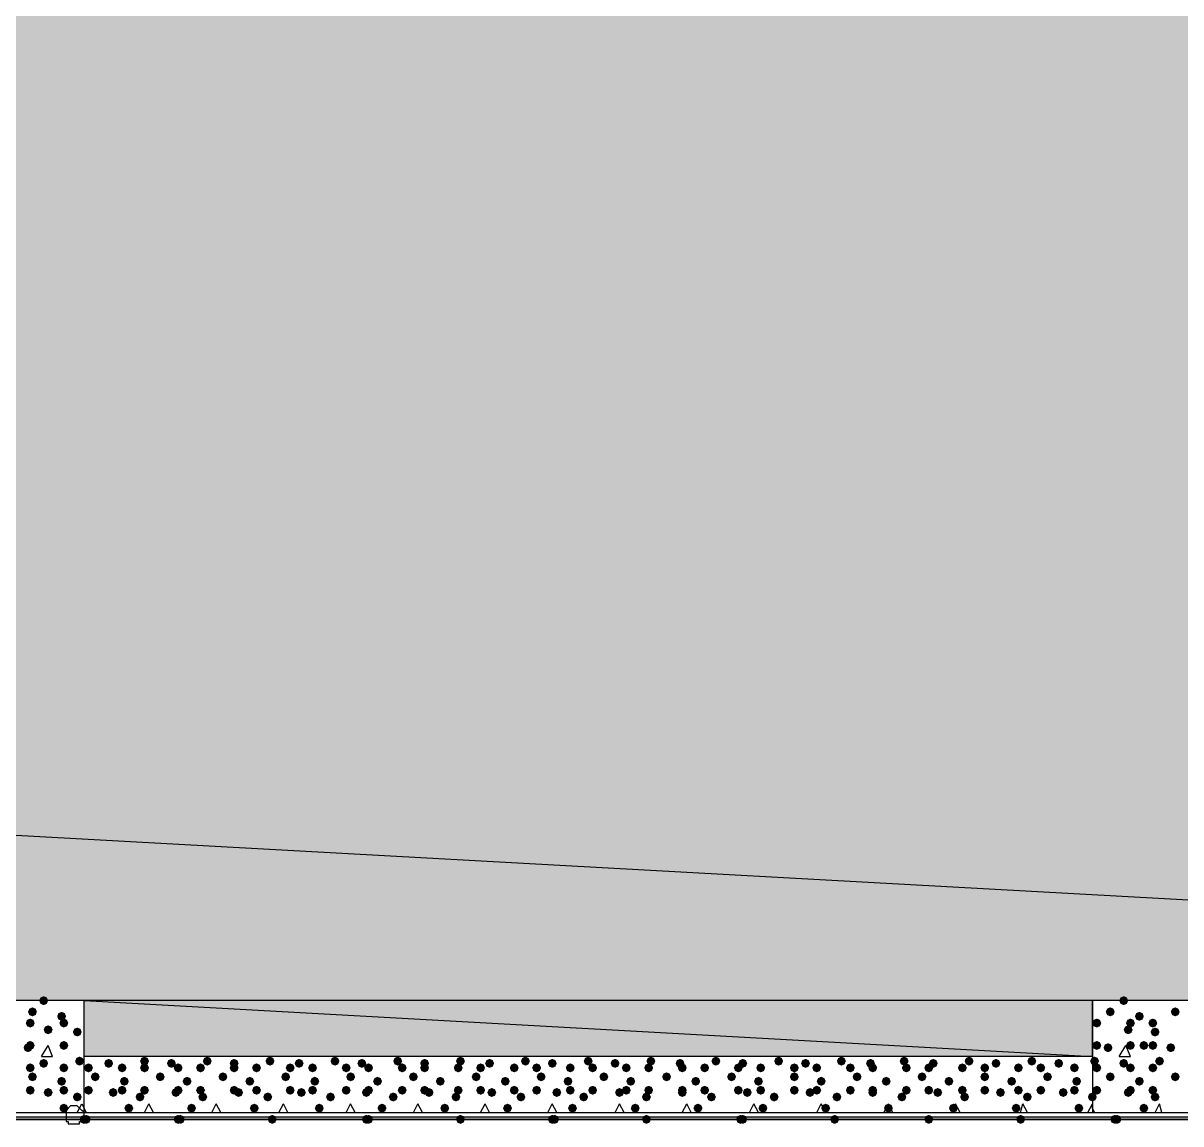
# Model space of a CAD drawing. Header units: millimetres. Extents: x 0 to 420, y 0 to 297.
# Drawn here: x 322.91 to 344.78, y 84.33 to 105.13 of the extents above; entities that cross this region are included whole.
import ezdxf

# ---------------------------------------------------------------- set-up
doc = ezdxf.new("R2010")
doc.units = ezdxf.units.MM
doc.layers.get('0').update_dxf_attribs({"linetype": 'CONTINUOUS'})

msp = doc.modelspace()

# ---------------------------------------------------------------- hatches: boundary and pattern name
at = {"true_color": 0x000008}
h = msp.add_hatch(color=0, dxfattribs=at)
h.paths.add_polyline_path([(379.518333, 105.748667), (33.401, 105.748667), (379.518333, 86.656333)], flags=0)
h.paths.add_polyline_path([(33.401, 105.748667), (379.518333, 86.656333), (33.401, 86.656333)], flags=0)
at = {"true_color": 0x000007}
for points in [[(323.384333, 86.656333), (323.359462, 86.596537), (323.299667, 86.571667), (323.239871, 86.596537), (323.215, 86.656333), (323.239871, 86.716129), (323.299667, 86.741), (323.359462, 86.716129)], [(343.789, 86.656333), (343.764129, 86.596537), (343.704333, 86.571667), (343.644537, 86.596537), (343.619667, 86.656333), (343.644537, 86.716129), (343.704333, 86.741), (343.764129, 86.716129)], [(323.172667, 86.444667), (323.147796, 86.384871), (323.088, 86.36), (323.028204, 86.384871), (323.003333, 86.444667), (323.028204, 86.504462), (323.088, 86.529333), (323.147796, 86.504463)], [(323.723, 86.36), (323.698129, 86.300204), (323.638333, 86.275333), (323.578538, 86.300204), (323.553667, 86.36), (323.578537, 86.419796), (323.638333, 86.444667), (323.698129, 86.419796)], [(343.535, 86.444667), (343.510129, 86.384871), (343.450333, 86.36), (343.390538, 86.384871), (343.365667, 86.444667), (343.390537, 86.504462), (343.450333, 86.529333), (343.510129, 86.504463)], [(344.085333, 86.36), (344.060462, 86.300204), (344.000667, 86.275333), (343.940871, 86.300204), (343.916, 86.36), (343.940871, 86.419796), (344.000667, 86.444667), (344.060462, 86.419796)], [(344.762667, 86.444667), (344.737796, 86.384871), (344.678, 86.36), (344.618204, 86.384871), (344.593333, 86.444667), (344.618204, 86.504462), (344.678, 86.529333), (344.737796, 86.504463)], [(323.130333, 86.233), (323.105462, 86.173204), (323.045667, 86.148333), (322.985871, 86.173204), (322.961, 86.233), (322.985871, 86.292796), (323.045667, 86.317667), (323.105462, 86.292796)], [(323.469, 86.106), (323.444129, 86.046204), (323.384333, 86.021333), (323.324537, 86.046204), (323.299667, 86.106), (323.324537, 86.165796), (323.384333, 86.190667), (323.444129, 86.165796)], [(323.765333, 86.233), (323.740463, 86.173204), (323.680667, 86.148333), (323.620871, 86.173204), (323.596, 86.233), (323.620871, 86.292796), (323.680667, 86.317667), (323.740462, 86.292796)], [(343.281, 86.233), (343.256129, 86.173204), (343.196333, 86.148333), (343.136537, 86.173204), (343.111667, 86.233), (343.136537, 86.292796), (343.196333, 86.317667), (343.256129, 86.292796)], [(343.873667, 86.106), (343.848796, 86.046204), (343.789, 86.021333), (343.729204, 86.046204), (343.704333, 86.106), (343.729204, 86.165796), (343.789, 86.190667), (343.848796, 86.165796)], [(343.916, 86.233), (343.891129, 86.173204), (343.831333, 86.148333), (343.771538, 86.173204), (343.746667, 86.233), (343.771537, 86.292796), (343.831333, 86.317667), (343.891129, 86.292796)], [(344.339333, 86.233), (344.314462, 86.173204), (344.254667, 86.148333), (344.194871, 86.173204), (344.17, 86.233), (344.194871, 86.292796), (344.254667, 86.317667), (344.314462, 86.292796)], [(324.019333, 86.063667), (323.994462, 86.003871), (323.934667, 85.979), (323.874871, 86.003871), (323.85, 86.063667), (323.874871, 86.123462), (323.934667, 86.148333), (323.994462, 86.123463)], [(344.381667, 86.063667), (344.356796, 86.003871), (344.297, 85.979), (344.237204, 86.003871), (344.212333, 86.063667), (344.237204, 86.123462), (344.297, 86.148333), (344.356796, 86.123463)], [(323.088, 85.767333), (323.063129, 85.707538), (323.003333, 85.682667), (322.943537, 85.707538), (322.918667, 85.767333), (322.943537, 85.827129), (323.003333, 85.852), (323.063129, 85.827129)], [(323.130333, 85.809667), (323.105462, 85.749871), (323.045667, 85.725), (322.985871, 85.749871), (322.961, 85.809667), (322.985871, 85.869462), (323.045667, 85.894333), (323.105462, 85.869463)], [(323.765333, 85.809667), (323.740463, 85.749871), (323.680667, 85.725), (323.620871, 85.749871), (323.596, 85.809667), (323.620871, 85.869462), (323.680667, 85.894333), (323.740462, 85.869463)], [(323.765333, 85.809667), (323.740463, 85.749871), (323.680667, 85.725), (323.620871, 85.749871), (323.596, 85.809667), (323.620871, 85.869462), (323.680667, 85.894333), (323.740462, 85.869463)], [(343.281, 85.809667), (343.256129, 85.749871), (343.196333, 85.725), (343.136537, 85.749871), (343.111667, 85.809667), (343.136537, 85.869462), (343.196333, 85.894333), (343.256129, 85.869463)], [(343.492667, 85.767333), (343.467796, 85.707538), (343.408, 85.682667), (343.348204, 85.707538), (343.323333, 85.767333), (343.348204, 85.827129), (343.408, 85.852), (343.467796, 85.827129)], [(343.916, 85.809667), (343.891129, 85.749871), (343.831333, 85.725), (343.771538, 85.749871), (343.746667, 85.809667), (343.771537, 85.869462), (343.831333, 85.894333), (343.891129, 85.869463)], [(344.17, 85.809667), (344.145129, 85.749871), (344.085333, 85.725), (344.025538, 85.749871), (344.000667, 85.809667), (344.025537, 85.869462), (344.085333, 85.894333), (344.145129, 85.869463)], [(344.339333, 85.809667), (344.314462, 85.749871), (344.254667, 85.725), (344.194871, 85.749871), (344.17, 85.809667), (344.194871, 85.869462), (344.254667, 85.894333), (344.314462, 85.869463)], [(344.678, 85.767333), (344.653129, 85.707538), (344.593333, 85.682667), (344.533537, 85.707538), (344.508667, 85.767333), (344.533537, 85.827129), (344.593333, 85.852), (344.653129, 85.827129)], [(323.384333, 85.471), (323.359462, 85.411204), (323.299667, 85.386333), (323.239871, 85.411204), (323.215, 85.471), (323.239871, 85.530796), (323.299667, 85.555667), (323.359462, 85.530796)], [(324.061667, 85.513333), (324.036796, 85.453537), (323.977, 85.428667), (323.917204, 85.453537), (323.892333, 85.513333), (323.917204, 85.573129), (323.977, 85.598), (324.036796, 85.573129)], [(343.238667, 85.513333), (343.213796, 85.453537), (343.154, 85.428667), (343.094204, 85.453537), (343.069333, 85.513333), (343.094204, 85.573129), (343.154, 85.598), (343.213796, 85.573129)], [(343.789, 85.471), (343.764129, 85.411204), (343.704333, 85.386333), (343.644537, 85.411204), (343.619667, 85.471), (343.644537, 85.530796), (343.704333, 85.555667), (343.764129, 85.530796)], [(344.466333, 85.513333), (344.441462, 85.453537), (344.381667, 85.428667), (344.321871, 85.453537), (344.297, 85.513333), (344.321871, 85.573129), (344.381667, 85.598), (344.441462, 85.573129)], [(323.130333, 85.386333), (323.105462, 85.326537), (323.045667, 85.301667), (322.985871, 85.326537), (322.961, 85.386333), (322.985871, 85.446129), (323.045667, 85.471), (323.105462, 85.446129)], [(323.172667, 85.217), (323.147796, 85.157204), (323.088, 85.132333), (323.028204, 85.157204), (323.003333, 85.217), (323.028204, 85.276796), (323.088, 85.301667), (323.147796, 85.276796)], [(323.765333, 85.386333), (323.740463, 85.326537), (323.680667, 85.301667), (323.620871, 85.326537), (323.596, 85.386333), (323.620871, 85.446129), (323.680667, 85.471), (323.740462, 85.446129)], [(343.281, 85.386333), (343.256129, 85.326537), (343.196333, 85.301667), (343.136537, 85.326537), (343.111667, 85.386333), (343.136537, 85.446129), (343.196333, 85.471), (343.256129, 85.446129)], [(343.535, 85.217), (343.510129, 85.157204), (343.450333, 85.132333), (343.390538, 85.157204), (343.365667, 85.217), (343.390537, 85.276796), (343.450333, 85.301667), (343.510129, 85.276796)], [(343.916, 85.386333), (343.891129, 85.326537), (343.831333, 85.301667), (343.771538, 85.326537), (343.746667, 85.386333), (343.771537, 85.446129), (343.831333, 85.471), (343.891129, 85.446129)], [(344.339333, 85.386333), (344.314462, 85.326537), (344.254667, 85.301667), (344.194871, 85.326537), (344.17, 85.386333), (344.194871, 85.446129), (344.254667, 85.471), (344.314462, 85.446129)], [(344.762667, 85.217), (344.737796, 85.157204), (344.678, 85.132333), (344.618204, 85.157204), (344.593333, 85.217), (344.618204, 85.276796), (344.678, 85.301667), (344.737796, 85.276796)], [(323.723, 85.132333), (323.698129, 85.072538), (323.638333, 85.047667), (323.578538, 85.072538), (323.553667, 85.132333), (323.578537, 85.192129), (323.638333, 85.217), (323.698129, 85.192129)], [(344.085333, 85.132333), (344.060462, 85.072538), (344.000667, 85.047667), (343.940871, 85.072538), (343.916, 85.132333), (343.940871, 85.192129), (344.000667, 85.217), (344.060462, 85.192129)], [(323.130333, 84.963), (323.105462, 84.903204), (323.045667, 84.878333), (322.985871, 84.903204), (322.961, 84.963), (322.985871, 85.022796), (323.045667, 85.047667), (323.105462, 85.022796)], [(323.469, 84.920667), (323.444129, 84.860871), (323.384333, 84.836), (323.324537, 84.860871), (323.299667, 84.920667), (323.324537, 84.980462), (323.384333, 85.005333), (323.444129, 84.980463)], [(323.765333, 84.963), (323.740463, 84.903204), (323.680667, 84.878333), (323.620871, 84.903204), (323.596, 84.963), (323.620871, 85.022796), (323.680667, 85.047667), (323.740462, 85.022796)], [(324.019333, 84.836), (323.994462, 84.776204), (323.934667, 84.751333), (323.874871, 84.776204), (323.85, 84.836), (323.874871, 84.895796), (323.934667, 84.920667), (323.994462, 84.895796)], [(343.281, 84.963), (343.256129, 84.903204), (343.196333, 84.878333), (343.136537, 84.903204), (343.111667, 84.963), (343.136537, 85.022796), (343.196333, 85.047667), (343.256129, 85.022796)], [(343.873667, 84.920667), (343.848796, 84.860871), (343.789, 84.836), (343.729204, 84.860871), (343.704333, 84.920667), (343.729204, 84.980462), (343.789, 85.005333), (343.848796, 84.980463)], [(343.916, 84.963), (343.891129, 84.903204), (343.831333, 84.878333), (343.771538, 84.903204), (343.746667, 84.963), (343.771537, 85.022796), (343.831333, 85.047667), (343.891129, 85.022796)], [(344.339333, 84.963), (344.314462, 84.903204), (344.254667, 84.878333), (344.194871, 84.903204), (344.17, 84.963), (344.194871, 85.022796), (344.254667, 85.047667), (344.314462, 85.022796)], [(344.381667, 84.836), (344.356796, 84.776204), (344.297, 84.751333), (344.237204, 84.776204), (344.212333, 84.836), (344.237204, 84.895796), (344.297, 84.920667), (344.356796, 84.895796)], [(323.765333, 84.624333), (323.740463, 84.564537), (323.680667, 84.539667), (323.620871, 84.564537), (323.596, 84.624333), (323.620871, 84.684129), (323.680667, 84.709), (323.740462, 84.684129)], [(344.17, 84.624333), (344.145129, 84.564537), (344.085333, 84.539667), (344.025538, 84.564537), (344.000667, 84.624333), (344.025537, 84.684129), (344.085333, 84.709), (344.145129, 84.684129)]]:
    msp.add_hatch(color=0, dxfattribs=at).paths.add_polyline_path(points, flags=0)
at = {"true_color": 0x000008}
h = msp.add_hatch(color=0, dxfattribs=at)
h.paths.add_polyline_path([(343.111667, 86.656333), (324.061667, 86.656333), (343.111667, 85.598)], flags=0)
h.paths.add_polyline_path([(324.061667, 86.656333), (343.111667, 85.598), (324.061667, 85.598)], flags=0)
for points in [[(324.612, 85.471), (324.587129, 85.411204), (324.527333, 85.386333), (324.467538, 85.411204), (324.442667, 85.471), (324.467537, 85.530796), (324.527333, 85.555667), (324.587129, 85.530796)], [(325.289333, 85.513333), (325.264462, 85.453537), (325.204667, 85.428667), (325.144871, 85.453537), (325.12, 85.513333), (325.144871, 85.573129), (325.204667, 85.598), (325.264462, 85.573129)], [(325.797333, 85.471), (325.772462, 85.411204), (325.712667, 85.386333), (325.652871, 85.411204), (325.628, 85.471), (325.652871, 85.530796), (325.712667, 85.555667), (325.772462, 85.530796)], [(326.474667, 85.513333), (326.449796, 85.453537), (326.39, 85.428667), (326.330204, 85.453537), (326.305333, 85.513333), (326.330204, 85.573129), (326.39, 85.598), (326.449796, 85.573129)], [(326.982667, 85.471), (326.957796, 85.411204), (326.898, 85.386333), (326.838204, 85.411204), (326.813333, 85.471), (326.838204, 85.530796), (326.898, 85.555667), (326.957796, 85.530796)], [(327.66, 85.513333), (327.635129, 85.453537), (327.575333, 85.428667), (327.515538, 85.453537), (327.490667, 85.513333), (327.515537, 85.573129), (327.575333, 85.598), (327.635129, 85.573129)], [(328.210333, 85.471), (328.185462, 85.411204), (328.125667, 85.386333), (328.065871, 85.411204), (328.041, 85.471), (328.065871, 85.530796), (328.125667, 85.555667), (328.185462, 85.530796)], [(328.887667, 85.513333), (328.862796, 85.453537), (328.803, 85.428667), (328.743204, 85.453537), (328.718333, 85.513333), (328.743204, 85.573129), (328.803, 85.598), (328.862796, 85.573129)], [(329.395667, 85.471), (329.370796, 85.411204), (329.311, 85.386333), (329.251204, 85.411204), (329.226333, 85.471), (329.251204, 85.530796), (329.311, 85.555667), (329.370796, 85.530796)], [(330.073, 85.513333), (330.048129, 85.453537), (329.988333, 85.428667), (329.928538, 85.453537), (329.903667, 85.513333), (329.928537, 85.573129), (329.988333, 85.598), (330.048129, 85.573129)], [(330.581, 85.471), (330.556129, 85.411204), (330.496333, 85.386333), (330.436537, 85.411204), (330.411667, 85.471), (330.436537, 85.530796), (330.496333, 85.555667), (330.556129, 85.530796)], [(331.258333, 85.513333), (331.233462, 85.453537), (331.173667, 85.428667), (331.113871, 85.453537), (331.089, 85.513333), (331.113871, 85.573129), (331.173667, 85.598), (331.233462, 85.573129)], [(331.808667, 85.471), (331.783796, 85.411204), (331.724, 85.386333), (331.664204, 85.411204), (331.639333, 85.471), (331.664204, 85.530796), (331.724, 85.555667), (331.783796, 85.530796)], [(332.486, 85.513333), (332.461129, 85.453537), (332.401333, 85.428667), (332.341537, 85.453537), (332.316667, 85.513333), (332.341537, 85.573129), (332.401333, 85.598), (332.461129, 85.573129)], [(332.994, 85.471), (332.969129, 85.411204), (332.909333, 85.386333), (332.849538, 85.411204), (332.824667, 85.471), (332.849537, 85.530796), (332.909333, 85.555667), (332.969129, 85.530796)], [(333.671333, 85.513333), (333.646462, 85.453537), (333.586667, 85.428667), (333.526871, 85.453537), (333.502, 85.513333), (333.526871, 85.573129), (333.586667, 85.598), (333.646462, 85.573129)], [(334.179333, 85.471), (334.154462, 85.411204), (334.094667, 85.386333), (334.034871, 85.411204), (334.01, 85.471), (334.034871, 85.530796), (334.094667, 85.555667), (334.154462, 85.530796)], [(334.856667, 85.513333), (334.831796, 85.453537), (334.772, 85.428667), (334.712204, 85.453537), (334.687333, 85.513333), (334.712204, 85.573129), (334.772, 85.598), (334.831796, 85.573129)], [(335.407, 85.471), (335.382129, 85.411204), (335.322333, 85.386333), (335.262538, 85.411204), (335.237667, 85.471), (335.262537, 85.530796), (335.322333, 85.555667), (335.382129, 85.530796)], [(336.084333, 85.513333), (336.059463, 85.453537), (335.999667, 85.428667), (335.939871, 85.453537), (335.915, 85.513333), (335.939871, 85.573129), (335.999667, 85.598), (336.059462, 85.573129)], [(336.592333, 85.471), (336.567462, 85.411204), (336.507667, 85.386333), (336.447871, 85.411204), (336.423, 85.471), (336.447871, 85.530796), (336.507667, 85.555667), (336.567462, 85.530796)], [(337.269667, 85.513333), (337.244796, 85.453537), (337.185, 85.428667), (337.125204, 85.453537), (337.100333, 85.513333), (337.125204, 85.573129), (337.185, 85.598), (337.244796, 85.573129)], [(337.777667, 85.471), (337.752796, 85.411204), (337.693, 85.386333), (337.633204, 85.411204), (337.608333, 85.471), (337.633204, 85.530796), (337.693, 85.555667), (337.752796, 85.530796)], [(338.455, 85.513333), (338.430129, 85.453537), (338.370333, 85.428667), (338.310538, 85.453537), (338.285667, 85.513333), (338.310537, 85.573129), (338.370333, 85.598), (338.430129, 85.573129)], [(339.005333, 85.471), (338.980462, 85.411204), (338.920667, 85.386333), (338.860871, 85.411204), (338.836, 85.471), (338.860871, 85.530796), (338.920667, 85.555667), (338.980462, 85.530796)], [(339.640333, 85.513333), (339.615463, 85.453537), (339.555667, 85.428667), (339.495871, 85.453537), (339.471, 85.513333), (339.495871, 85.573129), (339.555667, 85.598), (339.615462, 85.573129)], [(340.190667, 85.471), (340.165796, 85.411204), (340.106, 85.386333), (340.046204, 85.411204), (340.021333, 85.471), (340.046204, 85.530796), (340.106, 85.555667), (340.165796, 85.530796)], [(340.868, 85.513333), (340.843129, 85.453537), (340.783333, 85.428667), (340.723538, 85.453537), (340.698667, 85.513333), (340.723537, 85.573129), (340.783333, 85.598), (340.843129, 85.573129)], [(341.376, 85.471), (341.351129, 85.411204), (341.291333, 85.386333), (341.231537, 85.411204), (341.206667, 85.471), (341.231537, 85.530796), (341.291333, 85.555667), (341.351129, 85.530796)], [(342.053333, 85.513333), (342.028462, 85.453537), (341.968667, 85.428667), (341.908871, 85.453537), (341.884, 85.513333), (341.908871, 85.573129), (341.968667, 85.598), (342.028462, 85.573129)], [(342.561333, 85.471), (342.536462, 85.411204), (342.476667, 85.386333), (342.416871, 85.411204), (342.392, 85.471), (342.416871, 85.530796), (342.476667, 85.555667), (342.536462, 85.530796)], [(324.231, 85.386333), (324.206129, 85.326537), (324.146333, 85.301667), (324.086537, 85.326537), (324.061667, 85.386333), (324.086537, 85.446129), (324.146333, 85.471), (324.206129, 85.446129)], [(324.358, 85.217), (324.333129, 85.157204), (324.273333, 85.132333), (324.213538, 85.157204), (324.188667, 85.217), (324.213537, 85.276796), (324.273333, 85.301667), (324.333129, 85.276796)], [(324.866, 85.386333), (324.841129, 85.326537), (324.781333, 85.301667), (324.721537, 85.326537), (324.696667, 85.386333), (324.721537, 85.446129), (324.781333, 85.471), (324.841129, 85.446129)], [(325.289333, 85.386333), (325.264462, 85.326537), (325.204667, 85.301667), (325.144871, 85.326537), (325.12, 85.386333), (325.144871, 85.446129), (325.204667, 85.471), (325.264462, 85.446129)], [(325.585667, 85.217), (325.560796, 85.157204), (325.501, 85.132333), (325.441204, 85.157204), (325.416333, 85.217), (325.441204, 85.276796), (325.501, 85.301667), (325.560796, 85.276796)], [(325.924333, 85.386333), (325.899462, 85.326537), (325.839667, 85.301667), (325.779871, 85.326537), (325.755, 85.386333), (325.779871, 85.446129), (325.839667, 85.471), (325.899462, 85.446129)], [(326.347667, 85.386333), (326.322796, 85.326537), (326.263, 85.301667), (326.203204, 85.326537), (326.178333, 85.386333), (326.203204, 85.446129), (326.263, 85.471), (326.322796, 85.446129)], [(326.771, 85.217), (326.746129, 85.157204), (326.686333, 85.132333), (326.626537, 85.157204), (326.601667, 85.217), (326.626537, 85.276796), (326.686333, 85.301667), (326.746129, 85.276796)], [(326.982667, 85.386333), (326.957796, 85.326537), (326.898, 85.301667), (326.838204, 85.326537), (326.813333, 85.386333), (326.838204, 85.446129), (326.898, 85.471), (326.957796, 85.446129)], [(327.406, 85.386333), (327.381129, 85.326537), (327.321333, 85.301667), (327.261537, 85.326537), (327.236667, 85.386333), (327.261537, 85.446129), (327.321333, 85.471), (327.381129, 85.446129)], [(327.956333, 85.217), (327.931462, 85.157204), (327.871667, 85.132333), (327.811871, 85.157204), (327.787, 85.217), (327.811871, 85.276796), (327.871667, 85.301667), (327.931462, 85.276796)], [(328.041, 85.386333), (328.016129, 85.326537), (327.956333, 85.301667), (327.896538, 85.326537), (327.871667, 85.386333), (327.896537, 85.446129), (327.956333, 85.471), (328.016129, 85.446129)], [(328.464333, 85.386333), (328.439462, 85.326537), (328.379667, 85.301667), (328.319871, 85.326537), (328.295, 85.386333), (328.319871, 85.446129), (328.379667, 85.471), (328.439462, 85.446129)], [(329.099333, 85.386333), (329.074462, 85.326537), (329.014667, 85.301667), (328.954871, 85.326537), (328.93, 85.386333), (328.954871, 85.446129), (329.014667, 85.471), (329.074462, 85.446129)], [(329.184, 85.217), (329.159129, 85.157204), (329.099333, 85.132333), (329.039537, 85.157204), (329.014667, 85.217), (329.039537, 85.276796), (329.099333, 85.301667), (329.159129, 85.276796)], [(329.522667, 85.386333), (329.497796, 85.326537), (329.438, 85.301667), (329.378204, 85.326537), (329.353333, 85.386333), (329.378204, 85.446129), (329.438, 85.471), (329.497796, 85.446129)], [(330.157667, 85.386333), (330.132796, 85.326537), (330.073, 85.301667), (330.013204, 85.326537), (329.988333, 85.386333), (330.013204, 85.446129), (330.073, 85.471), (330.132796, 85.446129)], [(330.369333, 85.217), (330.344462, 85.157204), (330.284667, 85.132333), (330.224871, 85.157204), (330.2, 85.217), (330.224871, 85.276796), (330.284667, 85.301667), (330.344462, 85.276796)], [(330.581, 85.386333), (330.556129, 85.326537), (330.496333, 85.301667), (330.436537, 85.326537), (330.411667, 85.386333), (330.436537, 85.446129), (330.496333, 85.471), (330.556129, 85.446129)], [(331.216, 85.386333), (331.191129, 85.326537), (331.131333, 85.301667), (331.071537, 85.326537), (331.046667, 85.386333), (331.071537, 85.446129), (331.131333, 85.471), (331.191129, 85.446129)], [(331.554667, 85.217), (331.529796, 85.157204), (331.47, 85.132333), (331.410204, 85.157204), (331.385333, 85.217), (331.410204, 85.276796), (331.47, 85.301667), (331.529796, 85.276796)], [(331.639333, 85.386333), (331.614462, 85.326537), (331.554667, 85.301667), (331.494871, 85.326537), (331.47, 85.386333), (331.494871, 85.446129), (331.554667, 85.471), (331.614462, 85.446129)], [(332.274333, 85.386333), (332.249462, 85.326537), (332.189667, 85.301667), (332.129871, 85.326537), (332.105, 85.386333), (332.129871, 85.446129), (332.189667, 85.471), (332.249462, 85.446129)], [(332.697667, 85.386333), (332.672796, 85.326537), (332.613, 85.301667), (332.553204, 85.326537), (332.528333, 85.386333), (332.553204, 85.446129), (332.613, 85.471), (332.672796, 85.446129)], [(332.782333, 85.217), (332.757462, 85.157204), (332.697667, 85.132333), (332.637871, 85.157204), (332.613, 85.217), (332.637871, 85.276796), (332.697667, 85.301667), (332.757462, 85.276796)], [(333.332667, 85.386333), (333.307796, 85.326537), (333.248, 85.301667), (333.188204, 85.326537), (333.163333, 85.386333), (333.188204, 85.446129), (333.248, 85.471), (333.307796, 85.446129)], [(333.756, 85.386333), (333.731129, 85.326537), (333.671333, 85.301667), (333.611537, 85.326537), (333.586667, 85.386333), (333.611537, 85.446129), (333.671333, 85.471), (333.731129, 85.446129)], [(333.967667, 85.217), (333.942796, 85.157204), (333.883, 85.132333), (333.823204, 85.157204), (333.798333, 85.217), (333.823204, 85.276796), (333.883, 85.301667), (333.942796, 85.276796)], [(334.391, 85.386333), (334.366129, 85.326537), (334.306333, 85.301667), (334.246537, 85.326537), (334.221667, 85.386333), (334.246537, 85.446129), (334.306333, 85.471), (334.366129, 85.446129)], [(334.814333, 85.386333), (334.789462, 85.326537), (334.729667, 85.301667), (334.669871, 85.326537), (334.645, 85.386333), (334.669871, 85.446129), (334.729667, 85.471), (334.789462, 85.446129)], [(335.153, 85.217), (335.128129, 85.157204), (335.068333, 85.132333), (335.008537, 85.157204), (334.983667, 85.217), (335.008537, 85.276796), (335.068333, 85.301667), (335.128129, 85.276796)], [(335.449333, 85.386333), (335.424463, 85.326537), (335.364667, 85.301667), (335.304871, 85.326537), (335.28, 85.386333), (335.304871, 85.446129), (335.364667, 85.471), (335.424462, 85.446129)], [(335.872667, 85.386333), (335.847796, 85.326537), (335.788, 85.301667), (335.728204, 85.326537), (335.703333, 85.386333), (335.728204, 85.446129), (335.788, 85.471), (335.847796, 85.446129)], [(336.380667, 85.217), (336.355796, 85.157204), (336.296, 85.132333), (336.236204, 85.157204), (336.211333, 85.217), (336.236204, 85.276796), (336.296, 85.301667), (336.355796, 85.276796)], [(336.507667, 85.386333), (336.482796, 85.326537), (336.423, 85.301667), (336.363204, 85.326537), (336.338333, 85.386333), (336.363204, 85.446129), (336.423, 85.471), (336.482796, 85.446129)], [(336.931, 85.386333), (336.906129, 85.326537), (336.846333, 85.301667), (336.786538, 85.326537), (336.761667, 85.386333), (336.786537, 85.446129), (336.846333, 85.471), (336.906129, 85.446129)], [(337.566, 85.386333), (337.541129, 85.326537), (337.481333, 85.301667), (337.421538, 85.326537), (337.396667, 85.386333), (337.421537, 85.446129), (337.481333, 85.471), (337.541129, 85.446129)], [(337.566, 85.217), (337.541129, 85.157204), (337.481333, 85.132333), (337.421538, 85.157204), (337.396667, 85.217), (337.421537, 85.276796), (337.481333, 85.301667), (337.541129, 85.276796)], [(337.989333, 85.386333), (337.964462, 85.326537), (337.904667, 85.301667), (337.844871, 85.326537), (337.82, 85.386333), (337.844871, 85.446129), (337.904667, 85.471), (337.964462, 85.446129)], [(338.624333, 85.386333), (338.599462, 85.326537), (338.539667, 85.301667), (338.479871, 85.326537), (338.455, 85.386333), (338.479871, 85.446129), (338.539667, 85.471), (338.599462, 85.446129)], [(338.751333, 85.217), (338.726462, 85.157204), (338.666667, 85.132333), (338.606871, 85.157204), (338.582, 85.217), (338.606871, 85.276796), (338.666667, 85.301667), (338.726462, 85.276796)], [(339.047667, 85.386333), (339.022796, 85.326537), (338.963, 85.301667), (338.903204, 85.326537), (338.878333, 85.386333), (338.903204, 85.446129), (338.963, 85.471), (339.022796, 85.446129)], [(339.682667, 85.386333), (339.657796, 85.326537), (339.598, 85.301667), (339.538204, 85.326537), (339.513333, 85.386333), (339.538204, 85.446129), (339.598, 85.471), (339.657796, 85.446129)], [(339.979, 85.217), (339.954129, 85.157204), (339.894333, 85.132333), (339.834538, 85.157204), (339.809667, 85.217), (339.834537, 85.276796), (339.894333, 85.301667), (339.954129, 85.276796)], [(340.106, 85.386333), (340.081129, 85.326537), (340.021333, 85.301667), (339.961537, 85.326537), (339.936667, 85.386333), (339.961537, 85.446129), (340.021333, 85.471), (340.081129, 85.446129)], [(340.741, 85.386333), (340.716129, 85.326537), (340.656333, 85.301667), (340.596537, 85.326537), (340.571667, 85.386333), (340.596537, 85.446129), (340.656333, 85.471), (340.716129, 85.446129)], [(341.164333, 85.386333), (341.139462, 85.326537), (341.079667, 85.301667), (341.019871, 85.326537), (340.995, 85.386333), (341.019871, 85.446129), (341.079667, 85.471), (341.139462, 85.446129)], [(341.164333, 85.217), (341.139462, 85.157204), (341.079667, 85.132333), (341.019871, 85.157204), (340.995, 85.217), (341.019871, 85.276796), (341.079667, 85.301667), (341.139462, 85.276796)], [(341.799333, 85.386333), (341.774462, 85.326537), (341.714667, 85.301667), (341.654871, 85.326537), (341.63, 85.386333), (341.654871, 85.446129), (341.714667, 85.471), (341.774462, 85.446129)], [(342.222667, 85.386333), (342.197796, 85.326537), (342.138, 85.301667), (342.078204, 85.326537), (342.053333, 85.386333), (342.078204, 85.446129), (342.138, 85.471), (342.197796, 85.446129)], [(342.349667, 85.217), (342.324796, 85.157204), (342.265, 85.132333), (342.205204, 85.157204), (342.180333, 85.217), (342.205204, 85.276796), (342.265, 85.301667), (342.324796, 85.276796)], [(342.857667, 85.386333), (342.832796, 85.326537), (342.773, 85.301667), (342.713204, 85.326537), (342.688333, 85.386333), (342.713204, 85.446129), (342.773, 85.471), (342.832796, 85.446129)], [(324.908333, 85.132333), (324.883462, 85.072538), (324.823667, 85.047667), (324.763871, 85.072538), (324.739, 85.132333), (324.763871, 85.192129), (324.823667, 85.217), (324.883462, 85.192129)], [(326.093667, 85.132333), (326.068796, 85.072538), (326.009, 85.047667), (325.949204, 85.072538), (325.924333, 85.132333), (325.949204, 85.192129), (326.009, 85.217), (326.068796, 85.192129)], [(327.279, 85.132333), (327.254129, 85.072538), (327.194333, 85.047667), (327.134537, 85.072538), (327.109667, 85.132333), (327.134537, 85.192129), (327.194333, 85.217), (327.254129, 85.192129)], [(328.506667, 85.132333), (328.481796, 85.072538), (328.422, 85.047667), (328.362204, 85.072538), (328.337333, 85.132333), (328.362204, 85.192129), (328.422, 85.217), (328.481796, 85.192129)], [(329.692, 85.132333), (329.667129, 85.072538), (329.607333, 85.047667), (329.547537, 85.072538), (329.522667, 85.132333), (329.547537, 85.192129), (329.607333, 85.217), (329.667129, 85.192129)], [(330.877333, 85.132333), (330.852462, 85.072538), (330.792667, 85.047667), (330.732871, 85.072538), (330.708, 85.132333), (330.732871, 85.192129), (330.792667, 85.217), (330.852462, 85.192129)], [(332.105, 85.132333), (332.080129, 85.072538), (332.020333, 85.047667), (331.960537, 85.072538), (331.935667, 85.132333), (331.960537, 85.192129), (332.020333, 85.217), (332.080129, 85.192129)], [(333.290333, 85.132333), (333.265463, 85.072538), (333.205667, 85.047667), (333.145871, 85.072538), (333.121, 85.132333), (333.145871, 85.192129), (333.205667, 85.217), (333.265462, 85.192129)], [(334.475667, 85.132333), (334.450796, 85.072538), (334.391, 85.047667), (334.331204, 85.072538), (334.306333, 85.132333), (334.331204, 85.192129), (334.391, 85.217), (334.450796, 85.192129)], [(335.703333, 85.132333), (335.678463, 85.072538), (335.618667, 85.047667), (335.558871, 85.072538), (335.534, 85.132333), (335.558871, 85.192129), (335.618667, 85.217), (335.678462, 85.192129)], [(336.888667, 85.132333), (336.863796, 85.072538), (336.804, 85.047667), (336.744204, 85.072538), (336.719333, 85.132333), (336.744204, 85.192129), (336.804, 85.217), (336.863796, 85.192129)], [(338.074, 85.132333), (338.049129, 85.072538), (337.989333, 85.047667), (337.929537, 85.072538), (337.904667, 85.132333), (337.929537, 85.192129), (337.989333, 85.217), (338.049129, 85.192129)], [(339.301667, 85.132333), (339.276796, 85.072538), (339.217, 85.047667), (339.157204, 85.072538), (339.132333, 85.132333), (339.157204, 85.192129), (339.217, 85.217), (339.276796, 85.192129)], [(340.487, 85.132333), (340.462129, 85.072538), (340.402333, 85.047667), (340.342538, 85.072538), (340.317667, 85.132333), (340.342537, 85.192129), (340.402333, 85.217), (340.462129, 85.192129)], [(341.672333, 85.132333), (341.647462, 85.072538), (341.587667, 85.047667), (341.527871, 85.072538), (341.503, 85.132333), (341.527871, 85.192129), (341.587667, 85.217), (341.647462, 85.192129)], [(342.9, 85.132333), (342.875129, 85.072538), (342.815333, 85.047667), (342.755538, 85.072538), (342.730667, 85.132333), (342.755537, 85.192129), (342.815333, 85.217), (342.875129, 85.192129)], [(324.231, 84.963), (324.206129, 84.903204), (324.146333, 84.878333), (324.086537, 84.903204), (324.061667, 84.963), (324.086537, 85.022796), (324.146333, 85.047667), (324.206129, 85.022796)], [(324.696667, 84.920667), (324.671796, 84.860871), (324.612, 84.836), (324.552204, 84.860871), (324.527333, 84.920667), (324.552204, 84.980462), (324.612, 85.005333), (324.671796, 84.980463)], [(324.866, 84.963), (324.841129, 84.903204), (324.781333, 84.878333), (324.721537, 84.903204), (324.696667, 84.963), (324.721537, 85.022796), (324.781333, 85.047667), (324.841129, 85.022796)], [(325.204667, 84.836), (325.179796, 84.776204), (325.12, 84.751333), (325.060204, 84.776204), (325.035333, 84.836), (325.060204, 84.895796), (325.12, 84.920667), (325.179796, 84.895796)], [(325.289333, 84.963), (325.264462, 84.903204), (325.204667, 84.878333), (325.144871, 84.903204), (325.12, 84.963), (325.144871, 85.022796), (325.204667, 85.047667), (325.264462, 85.022796)], [(325.882, 84.920667), (325.857129, 84.860871), (325.797333, 84.836), (325.737538, 84.860871), (325.712667, 84.920667), (325.737537, 84.980462), (325.797333, 85.005333), (325.857129, 84.980463)], [(325.924333, 84.963), (325.899462, 84.903204), (325.839667, 84.878333), (325.779871, 84.903204), (325.755, 84.963), (325.779871, 85.022796), (325.839667, 85.047667), (325.899462, 85.022796)], [(326.347667, 84.963), (326.322796, 84.903204), (326.263, 84.878333), (326.203204, 84.903204), (326.178333, 84.963), (326.203204, 85.022796), (326.263, 85.047667), (326.322796, 85.022796)], [(326.39, 84.836), (326.365129, 84.776204), (326.305333, 84.751333), (326.245538, 84.776204), (326.220667, 84.836), (326.245537, 84.895796), (326.305333, 84.920667), (326.365129, 84.895796)], [(326.982667, 84.963), (326.957796, 84.903204), (326.898, 84.878333), (326.838204, 84.903204), (326.813333, 84.963), (326.838204, 85.022796), (326.898, 85.047667), (326.957796, 85.022796)], [(327.067333, 84.920667), (327.042462, 84.860871), (326.982667, 84.836), (326.922871, 84.860871), (326.898, 84.920667), (326.922871, 84.980462), (326.982667, 85.005333), (327.042462, 84.980463)], [(327.406, 84.963), (327.381129, 84.903204), (327.321333, 84.878333), (327.261537, 84.903204), (327.236667, 84.963), (327.261537, 85.022796), (327.321333, 85.047667), (327.381129, 85.022796)], [(327.617667, 84.836), (327.592796, 84.776204), (327.533, 84.751333), (327.473204, 84.776204), (327.448333, 84.836), (327.473204, 84.895796), (327.533, 84.920667), (327.592796, 84.895796)], [(328.041, 84.963), (328.016129, 84.903204), (327.956333, 84.878333), (327.896538, 84.903204), (327.871667, 84.963), (327.896537, 85.022796), (327.956333, 85.047667), (328.016129, 85.022796)], [(328.252667, 84.920667), (328.227796, 84.860871), (328.168, 84.836), (328.108204, 84.860871), (328.083333, 84.920667), (328.108204, 84.980462), (328.168, 85.005333), (328.227796, 84.980463)], [(328.464333, 84.963), (328.439462, 84.903204), (328.379667, 84.878333), (328.319871, 84.903204), (328.295, 84.963), (328.319871, 85.022796), (328.379667, 85.047667), (328.439462, 85.022796)], [(328.803, 84.836), (328.778129, 84.776204), (328.718333, 84.751333), (328.658537, 84.776204), (328.633667, 84.836), (328.658537, 84.895796), (328.718333, 84.920667), (328.778129, 84.895796)], [(329.099333, 84.963), (329.074462, 84.903204), (329.014667, 84.878333), (328.954871, 84.903204), (328.93, 84.963), (328.954871, 85.022796), (329.014667, 85.047667), (329.074462, 85.022796)], [(329.480333, 84.920667), (329.455462, 84.860871), (329.395667, 84.836), (329.335871, 84.860871), (329.311, 84.920667), (329.335871, 84.980462), (329.395667, 85.005333), (329.455462, 84.980463)], [(329.522667, 84.963), (329.497796, 84.903204), (329.438, 84.878333), (329.378204, 84.903204), (329.353333, 84.963), (329.378204, 85.022796), (329.438, 85.047667), (329.497796, 85.022796)], [(329.988333, 84.836), (329.963462, 84.776204), (329.903667, 84.751333), (329.843871, 84.776204), (329.819, 84.836), (329.843871, 84.895796), (329.903667, 84.920667), (329.963462, 84.895796)], [(330.157667, 84.963), (330.132796, 84.903204), (330.073, 84.878333), (330.013204, 84.903204), (329.988333, 84.963), (330.013204, 85.022796), (330.073, 85.047667), (330.132796, 85.022796)], [(330.581, 84.963), (330.556129, 84.903204), (330.496333, 84.878333), (330.436537, 84.903204), (330.411667, 84.963), (330.436537, 85.022796), (330.496333, 85.047667), (330.556129, 85.022796)], [(330.665667, 84.920667), (330.640796, 84.860871), (330.581, 84.836), (330.521204, 84.860871), (330.496333, 84.920667), (330.521204, 84.980462), (330.581, 85.005333), (330.640796, 84.980463)], [(331.173667, 84.836), (331.148796, 84.776204), (331.089, 84.751333), (331.029204, 84.776204), (331.004333, 84.836), (331.029204, 84.895796), (331.089, 84.920667), (331.148796, 84.895796)], [(331.216, 84.963), (331.191129, 84.903204), (331.131333, 84.878333), (331.071537, 84.903204), (331.046667, 84.963), (331.071537, 85.022796), (331.131333, 85.047667), (331.191129, 85.022796)], [(331.639333, 84.963), (331.614462, 84.903204), (331.554667, 84.878333), (331.494871, 84.903204), (331.47, 84.963), (331.494871, 85.022796), (331.554667, 85.047667), (331.614462, 85.022796)], [(331.851, 84.920667), (331.826129, 84.860871), (331.766333, 84.836), (331.706537, 84.860871), (331.681667, 84.920667), (331.706537, 84.980462), (331.766333, 85.005333), (331.826129, 84.980463)], [(332.274333, 84.963), (332.249462, 84.903204), (332.189667, 84.878333), (332.129871, 84.903204), (332.105, 84.963), (332.129871, 85.022796), (332.189667, 85.047667), (332.249462, 85.022796)], [(332.401333, 84.836), (332.376463, 84.776204), (332.316667, 84.751333), (332.256871, 84.776204), (332.232, 84.836), (332.256871, 84.895796), (332.316667, 84.920667), (332.376462, 84.895796)], [(332.697667, 84.963), (332.672796, 84.903204), (332.613, 84.878333), (332.553204, 84.903204), (332.528333, 84.963), (332.553204, 85.022796), (332.613, 85.047667), (332.672796, 85.022796)], [(333.078667, 84.920667), (333.053796, 84.860871), (332.994, 84.836), (332.934204, 84.860871), (332.909333, 84.920667), (332.934204, 84.980462), (332.994, 85.005333), (333.053796, 84.980463)], [(333.332667, 84.963), (333.307796, 84.903204), (333.248, 84.878333), (333.188204, 84.903204), (333.163333, 84.963), (333.188204, 85.022796), (333.248, 85.047667), (333.307796, 85.022796)], [(333.586667, 84.836), (333.561796, 84.776204), (333.502, 84.751333), (333.442204, 84.776204), (333.417333, 84.836), (333.442204, 84.895796), (333.502, 84.920667), (333.561796, 84.895796)], [(333.756, 84.963), (333.731129, 84.903204), (333.671333, 84.878333), (333.611537, 84.903204), (333.586667, 84.963), (333.611537, 85.022796), (333.671333, 85.047667), (333.731129, 85.022796)], [(334.264, 84.920667), (334.239129, 84.860871), (334.179333, 84.836), (334.119537, 84.860871), (334.094667, 84.920667), (334.119537, 84.980462), (334.179333, 85.005333), (334.239129, 84.980463)], [(334.391, 84.963), (334.366129, 84.903204), (334.306333, 84.878333), (334.246537, 84.903204), (334.221667, 84.963), (334.246537, 85.022796), (334.306333, 85.047667), (334.366129, 85.022796)], [(334.772, 84.836), (334.747129, 84.776204), (334.687333, 84.751333), (334.627538, 84.776204), (334.602667, 84.836), (334.627537, 84.895796), (334.687333, 84.920667), (334.747129, 84.895796)], [(334.814333, 84.963), (334.789462, 84.903204), (334.729667, 84.878333), (334.669871, 84.903204), (334.645, 84.963), (334.669871, 85.022796), (334.729667, 85.047667), (334.789462, 85.022796)], [(335.449333, 84.963), (335.424463, 84.903204), (335.364667, 84.878333), (335.304871, 84.903204), (335.28, 84.963), (335.304871, 85.022796), (335.364667, 85.047667), (335.424462, 85.022796)], [(335.449333, 84.920667), (335.424463, 84.860871), (335.364667, 84.836), (335.304871, 84.860871), (335.28, 84.920667), (335.304871, 84.980462), (335.364667, 85.005333), (335.424462, 84.980463)], [(335.872667, 84.963), (335.847796, 84.903204), (335.788, 84.878333), (335.728204, 84.903204), (335.703333, 84.963), (335.728204, 85.022796), (335.788, 85.047667), (335.847796, 85.022796)], [(335.999667, 84.836), (335.974796, 84.776204), (335.915, 84.751333), (335.855204, 84.776204), (335.830333, 84.836), (335.855204, 84.895796), (335.915, 84.920667), (335.974796, 84.895796)], [(336.507667, 84.963), (336.482796, 84.903204), (336.423, 84.878333), (336.363204, 84.903204), (336.338333, 84.963), (336.363204, 85.022796), (336.423, 85.047667), (336.482796, 85.022796)], [(336.677, 84.920667), (336.652129, 84.860871), (336.592333, 84.836), (336.532537, 84.860871), (336.507667, 84.920667), (336.532537, 84.980462), (336.592333, 85.005333), (336.652129, 84.980463)], [(336.931, 84.963), (336.906129, 84.903204), (336.846333, 84.878333), (336.786538, 84.903204), (336.761667, 84.963), (336.786537, 85.022796), (336.846333, 85.047667), (336.906129, 85.022796)], [(337.185, 84.836), (337.160129, 84.776204), (337.100333, 84.751333), (337.040538, 84.776204), (337.015667, 84.836), (337.040537, 84.895796), (337.100333, 84.920667), (337.160129, 84.895796)], [(337.566, 84.963), (337.541129, 84.903204), (337.481333, 84.878333), (337.421538, 84.903204), (337.396667, 84.963), (337.421537, 85.022796), (337.481333, 85.047667), (337.541129, 85.022796)], [(337.862333, 84.920667), (337.837462, 84.860871), (337.777667, 84.836), (337.717871, 84.860871), (337.693, 84.920667), (337.717871, 84.980462), (337.777667, 85.005333), (337.837462, 84.980463)], [(337.989333, 84.963), (337.964462, 84.903204), (337.904667, 84.878333), (337.844871, 84.903204), (337.82, 84.963), (337.844871, 85.022796), (337.904667, 85.047667), (337.964462, 85.022796)], [(338.370333, 84.836), (338.345463, 84.776204), (338.285667, 84.751333), (338.225871, 84.776204), (338.201, 84.836), (338.225871, 84.895796), (338.285667, 84.920667), (338.345462, 84.895796)], [(338.624333, 84.963), (338.599462, 84.903204), (338.539667, 84.878333), (338.479871, 84.903204), (338.455, 84.963), (338.479871, 85.022796), (338.539667, 85.047667), (338.599462, 85.022796)], [(339.047667, 84.963), (339.022796, 84.903204), (338.963, 84.878333), (338.903204, 84.903204), (338.878333, 84.963), (338.903204, 85.022796), (338.963, 85.047667), (339.022796, 85.022796)], [(339.047667, 84.920667), (339.022796, 84.860871), (338.963, 84.836), (338.903204, 84.860871), (338.878333, 84.920667), (338.903204, 84.980462), (338.963, 85.005333), (339.022796, 84.980463)], [(339.598, 84.836), (339.573129, 84.776204), (339.513333, 84.751333), (339.453538, 84.776204), (339.428667, 84.836), (339.453537, 84.895796), (339.513333, 84.920667), (339.573129, 84.895796)], [(339.682667, 84.963), (339.657796, 84.903204), (339.598, 84.878333), (339.538204, 84.903204), (339.513333, 84.963), (339.538204, 85.022796), (339.598, 85.047667), (339.657796, 85.022796)], [(340.106, 84.963), (340.081129, 84.903204), (340.021333, 84.878333), (339.961537, 84.903204), (339.936667, 84.963), (339.961537, 85.022796), (340.021333, 85.047667), (340.081129, 85.022796)], [(340.275333, 84.920667), (340.250463, 84.860871), (340.190667, 84.836), (340.130871, 84.860871), (340.106, 84.920667), (340.130871, 84.980462), (340.190667, 85.005333), (340.250462, 84.980463)], [(340.741, 84.963), (340.716129, 84.903204), (340.656333, 84.878333), (340.596537, 84.903204), (340.571667, 84.963), (340.596537, 85.022796), (340.656333, 85.047667), (340.716129, 85.022796)], [(340.783333, 84.836), (340.758462, 84.776204), (340.698667, 84.751333), (340.638871, 84.776204), (340.614, 84.836), (340.638871, 84.895796), (340.698667, 84.920667), (340.758462, 84.895796)], [(341.164333, 84.963), (341.139462, 84.903204), (341.079667, 84.878333), (341.019871, 84.903204), (340.995, 84.963), (341.019871, 85.022796), (341.079667, 85.047667), (341.139462, 85.022796)], [(341.460667, 84.920667), (341.435796, 84.860871), (341.376, 84.836), (341.316204, 84.860871), (341.291333, 84.920667), (341.316204, 84.980462), (341.376, 85.005333), (341.435796, 84.980463)], [(341.799333, 84.963), (341.774462, 84.903204), (341.714667, 84.878333), (341.654871, 84.903204), (341.63, 84.963), (341.654871, 85.022796), (341.714667, 85.047667), (341.774462, 85.022796)], [(341.968667, 84.836), (341.943796, 84.776204), (341.884, 84.751333), (341.824204, 84.776204), (341.799333, 84.836), (341.824204, 84.895796), (341.884, 84.920667), (341.943796, 84.895796)], [(342.222667, 84.963), (342.197796, 84.903204), (342.138, 84.878333), (342.078204, 84.903204), (342.053333, 84.963), (342.078204, 85.022796), (342.138, 85.047667), (342.197796, 85.022796)], [(342.646, 84.920667), (342.621129, 84.860871), (342.561333, 84.836), (342.501537, 84.860871), (342.476667, 84.920667), (342.501537, 84.980462), (342.561333, 85.005333), (342.621129, 84.980463)], [(342.857667, 84.963), (342.832796, 84.903204), (342.773, 84.878333), (342.713204, 84.903204), (342.688333, 84.963), (342.713204, 85.022796), (342.773, 85.047667), (342.832796, 85.022796)], [(343.196333, 84.836), (343.171462, 84.776204), (343.111667, 84.751333), (343.051871, 84.776204), (343.027, 84.836), (343.051871, 84.895796), (343.111667, 84.920667), (343.171462, 84.895796)], [(324.993, 84.624333), (324.968129, 84.564537), (324.908333, 84.539667), (324.848538, 84.564537), (324.823667, 84.624333), (324.848537, 84.684129), (324.908333, 84.709), (324.968129, 84.684129)], [(326.178333, 84.624333), (326.153462, 84.564537), (326.093667, 84.539667), (326.033871, 84.564537), (326.009, 84.624333), (326.033871, 84.684129), (326.093667, 84.709), (326.153462, 84.684129)], [(327.363667, 84.624333), (327.338796, 84.564537), (327.279, 84.539667), (327.219204, 84.564537), (327.194333, 84.624333), (327.219204, 84.684129), (327.279, 84.709), (327.338796, 84.684129)], [(328.591333, 84.624333), (328.566462, 84.564537), (328.506667, 84.539667), (328.446871, 84.564537), (328.422, 84.624333), (328.446871, 84.684129), (328.506667, 84.709), (328.566462, 84.684129)], [(329.776667, 84.624333), (329.751796, 84.564537), (329.692, 84.539667), (329.632204, 84.564537), (329.607333, 84.624333), (329.632204, 84.684129), (329.692, 84.709), (329.751796, 84.684129)], [(330.962, 84.624333), (330.937129, 84.564537), (330.877333, 84.539667), (330.817538, 84.564537), (330.792667, 84.624333), (330.817537, 84.684129), (330.877333, 84.709), (330.937129, 84.684129)], [(332.147333, 84.624333), (332.122462, 84.564537), (332.062667, 84.539667), (332.002871, 84.564537), (331.978, 84.624333), (332.002871, 84.684129), (332.062667, 84.709), (332.122462, 84.684129)], [(333.375, 84.624333), (333.350129, 84.564537), (333.290333, 84.539667), (333.230537, 84.564537), (333.205667, 84.624333), (333.230537, 84.684129), (333.290333, 84.709), (333.350129, 84.684129)], [(334.560333, 84.624333), (334.535462, 84.564537), (334.475667, 84.539667), (334.415871, 84.564537), (334.391, 84.624333), (334.415871, 84.684129), (334.475667, 84.709), (334.535462, 84.684129)], [(335.745667, 84.624333), (335.720796, 84.564537), (335.661, 84.539667), (335.601204, 84.564537), (335.576333, 84.624333), (335.601204, 84.684129), (335.661, 84.709), (335.720796, 84.684129)], [(336.973333, 84.624333), (336.948463, 84.564537), (336.888667, 84.539667), (336.828871, 84.564537), (336.804, 84.624333), (336.828871, 84.684129), (336.888667, 84.709), (336.948462, 84.684129)], [(338.158667, 84.624333), (338.133796, 84.564537), (338.074, 84.539667), (338.014204, 84.564537), (337.989333, 84.624333), (338.014204, 84.684129), (338.074, 84.709), (338.133796, 84.684129)], [(339.344, 84.624333), (339.319129, 84.564537), (339.259333, 84.539667), (339.199537, 84.564537), (339.174667, 84.624333), (339.199537, 84.684129), (339.259333, 84.709), (339.319129, 84.684129)], [(340.571667, 84.624333), (340.546796, 84.564537), (340.487, 84.539667), (340.427204, 84.564537), (340.402333, 84.624333), (340.427204, 84.684129), (340.487, 84.709), (340.546796, 84.684129)], [(341.757, 84.624333), (341.732129, 84.564537), (341.672333, 84.539667), (341.612538, 84.564537), (341.587667, 84.624333), (341.612537, 84.684129), (341.672333, 84.709), (341.732129, 84.684129)], [(342.942333, 84.624333), (342.917462, 84.564537), (342.857667, 84.539667), (342.797871, 84.564537), (342.773, 84.624333), (342.797871, 84.684129), (342.857667, 84.709), (342.917462, 84.684129)]]:
    msp.add_hatch(color=0, dxfattribs=at).paths.add_polyline_path(points, flags=0)
at = {"true_color": 0x000007}
h = msp.add_hatch(color=0, dxfattribs=at)
h.paths.add_polyline_path([(380.661333, 84.455), (32.215667, 84.455), (380.661333, 84.412667)], flags=0)
h.paths.add_polyline_path([(32.215667, 84.455), (380.661333, 84.412667), (32.215667, 84.412667)], flags=0)
at = {"true_color": 0x0000fe}
for points in [[(324.146333, 84.412667), (324.121463, 84.352871), (324.061667, 84.328), (324.001871, 84.352871), (323.977, 84.412667), (324.001871, 84.472462), (324.061667, 84.497333), (324.121462, 84.472463)], [(324.188667, 84.412667), (324.163796, 84.352871), (324.104, 84.328), (324.044204, 84.352871), (324.019333, 84.412667), (324.044204, 84.472462), (324.104, 84.497333), (324.163796, 84.472463)], [(325.924333, 84.412667), (325.899462, 84.352871), (325.839667, 84.328), (325.779871, 84.352871), (325.755, 84.412667), (325.779871, 84.472462), (325.839667, 84.497333), (325.899462, 84.472463)], [(325.966667, 84.412667), (325.941796, 84.352871), (325.882, 84.328), (325.822204, 84.352871), (325.797333, 84.412667), (325.822204, 84.472462), (325.882, 84.497333), (325.941796, 84.472463)], [(327.702333, 84.412667), (327.677462, 84.352871), (327.617667, 84.328), (327.557871, 84.352871), (327.533, 84.412667), (327.557871, 84.472462), (327.617667, 84.497333), (327.677462, 84.472463)], [(327.702333, 84.412667), (327.677462, 84.352871), (327.617667, 84.328), (327.557871, 84.352871), (327.533, 84.412667), (327.557871, 84.472462), (327.617667, 84.497333), (327.677462, 84.472463)], [(329.480333, 84.412667), (329.455462, 84.352871), (329.395667, 84.328), (329.335871, 84.352871), (329.311, 84.412667), (329.335871, 84.472462), (329.395667, 84.497333), (329.455462, 84.472463)], [(329.522667, 84.412667), (329.497796, 84.352871), (329.438, 84.328), (329.378204, 84.352871), (329.353333, 84.412667), (329.378204, 84.472462), (329.438, 84.497333), (329.497796, 84.472463)], [(331.258333, 84.412667), (331.233462, 84.352871), (331.173667, 84.328), (331.113871, 84.352871), (331.089, 84.412667), (331.113871, 84.472462), (331.173667, 84.497333), (331.233462, 84.472463)], [(331.258333, 84.412667), (331.233462, 84.352871), (331.173667, 84.328), (331.113871, 84.352871), (331.089, 84.412667), (331.113871, 84.472462), (331.173667, 84.497333), (331.233462, 84.472463)], [(332.994, 84.412667), (332.969129, 84.352871), (332.909333, 84.328), (332.849538, 84.352871), (332.824667, 84.412667), (332.849537, 84.472462), (332.909333, 84.497333), (332.969129, 84.472463)], [(333.036333, 84.412667), (333.011462, 84.352871), (332.951667, 84.328), (332.891871, 84.352871), (332.867, 84.412667), (332.891871, 84.472462), (332.951667, 84.497333), (333.011462, 84.472463)], [(334.772, 84.412667), (334.747129, 84.352871), (334.687333, 84.328), (334.627538, 84.352871), (334.602667, 84.412667), (334.627537, 84.472462), (334.687333, 84.497333), (334.747129, 84.472463)], [(334.772, 84.412667), (334.747129, 84.352871), (334.687333, 84.328), (334.627538, 84.352871), (334.602667, 84.412667), (334.627537, 84.472462), (334.687333, 84.497333), (334.747129, 84.472463)], [(336.55, 84.412667), (336.525129, 84.352871), (336.465333, 84.328), (336.405538, 84.352871), (336.380667, 84.412667), (336.405537, 84.472462), (336.465333, 84.497333), (336.525129, 84.472463)], [(336.592333, 84.412667), (336.567462, 84.352871), (336.507667, 84.328), (336.447871, 84.352871), (336.423, 84.412667), (336.447871, 84.472462), (336.507667, 84.497333), (336.567462, 84.472463)], [(338.328, 84.412667), (338.303129, 84.352871), (338.243333, 84.328), (338.183538, 84.352871), (338.158667, 84.412667), (338.183537, 84.472462), (338.243333, 84.497333), (338.303129, 84.472463)], [(338.328, 84.412667), (338.303129, 84.352871), (338.243333, 84.328), (338.183538, 84.352871), (338.158667, 84.412667), (338.183537, 84.472462), (338.243333, 84.497333), (338.303129, 84.472463)], [(340.106, 84.412667), (340.081129, 84.352871), (340.021333, 84.328), (339.961537, 84.352871), (339.936667, 84.412667), (339.961537, 84.472462), (340.021333, 84.497333), (340.081129, 84.472463)], [(340.106, 84.412667), (340.081129, 84.352871), (340.021333, 84.328), (339.961537, 84.352871), (339.936667, 84.412667), (339.961537, 84.472462), (340.021333, 84.497333), (340.081129, 84.472463)], [(341.841667, 84.412667), (341.816796, 84.352871), (341.757, 84.328), (341.697204, 84.352871), (341.672333, 84.412667), (341.697204, 84.472462), (341.757, 84.497333), (341.816796, 84.472463)], [(341.841667, 84.412667), (341.816796, 84.352871), (341.757, 84.328), (341.697204, 84.352871), (341.672333, 84.412667), (341.697204, 84.472462), (341.757, 84.497333), (341.816796, 84.472463)], [(343.619667, 84.412667), (343.594796, 84.352871), (343.535, 84.328), (343.475204, 84.352871), (343.450333, 84.412667), (343.475204, 84.472462), (343.535, 84.497333), (343.594796, 84.472463)], [(343.662, 84.412667), (343.637129, 84.352871), (343.577333, 84.328), (343.517538, 84.352871), (343.492667, 84.412667), (343.517537, 84.472462), (343.577333, 84.497333), (343.637129, 84.472463)]]:
    msp.add_hatch(color=0, dxfattribs=at).paths.add_polyline_path(points, flags=0)

# ---------------------------------------------------------------- linework, layer by layer
at = {"color": 0, "true_color": 0x000008}
for points in [[(379.518333, 105.748667), (33.401, 105.748667), (379.518333, 86.656333)], [(33.401, 105.748667), (379.518333, 86.656333), (33.401, 86.656333)], [(343.111667, 86.656333), (324.061667, 86.656333), (343.111667, 85.598)], [(324.061667, 86.656333), (343.111667, 85.598), (324.061667, 85.598)]]:
    msp.add_lwpolyline(points, close=True, dxfattribs=at)
at = {"color": 0, "true_color": 0x000007}
for points in [[(321.945, 86.656333), (321.945, 84.539667), (324.061667, 84.539667), (324.061667, 86.656333)], [(343.111667, 86.656333), (343.111667, 84.539667), (345.228333, 84.539667), (345.228333, 86.656333)], [(324.061667, 84.497333), (324.061667, 84.539667), (324.019333, 84.582), (323.977, 84.624333), (323.934667, 84.666667), (323.892333, 84.666667), (323.85, 84.666667), (323.807667, 84.666667), (323.765333, 84.624333), (323.723, 84.582), (323.723, 84.539667), (323.723, 84.497333), (323.723, 84.455), (323.723, 84.412667), (323.723, 84.370333), (323.765333, 84.370333), (323.765333, 84.328), (323.807667, 84.328), (323.85, 84.328), (323.892333, 84.328), (323.934667, 84.328), (323.977, 84.328), (323.977, 84.370333), (324.019333, 84.370333), (324.019333, 84.412667), (324.061667, 84.455)], [(380.661333, 84.455), (32.215667, 84.455), (380.661333, 84.412667)], [(32.215667, 84.455), (380.661333, 84.412667), (32.215667, 84.412667)]]:
    msp.add_lwpolyline(points, close=True, dxfattribs=at)
for points in [[(323.257333, 85.598), (323.384333, 85.809667)], [(323.469, 85.598), (323.384333, 85.809667)], [(343.619667, 85.598), (343.746667, 85.809667)], [(343.831333, 85.598), (343.746667, 85.809667)], [(323.257333, 85.598), (323.469, 85.598)], [(343.111667, 85.598), (324.061667, 85.598)], [(343.619667, 85.598), (343.831333, 85.598)], [(323.934667, 84.539667), (324.019333, 84.709), (324.061667, 84.624333)], [(344.297, 84.539667), (344.381667, 84.709)], [(344.424, 84.539667), (344.381667, 84.709)], [(380.661333, 84.455), (32.215667, 84.455)], [(324.061667, 84.539667), (343.111667, 84.539667)], [(343.154, 84.539667), (343.111667, 84.624333)], [(380.746, 84.412667), (32.173333, 84.412667)], [(380.703667, 84.412667), (32.215667, 84.412667), (380.703667, 84.412667), (32.215667, 84.412667)], [(32.215667, 84.412667), (380.703667, 84.412667), (32.215667, 84.412667), (380.703667, 84.412667)], [(380.703667, 84.412667), (32.215667, 84.412667)], [(32.215667, 84.412667), (380.661333, 84.412667), (380.703667, 84.412667)]]:
    msp.add_lwpolyline(points, dxfattribs=at)
at = {"color": 0, "true_color": 0x000008}
for points in [[(325.204667, 84.539667), (325.289333, 84.709)], [(325.374, 84.539667), (325.289333, 84.709)], [(326.474667, 84.539667), (326.559333, 84.709)], [(326.644, 84.539667), (326.559333, 84.709)], [(327.744667, 84.539667), (327.829333, 84.709)], [(327.914, 84.539667), (327.829333, 84.709)], [(329.014667, 84.539667), (329.099333, 84.709)], [(329.184, 84.539667), (329.099333, 84.709)], [(330.284667, 84.539667), (330.369333, 84.709)], [(330.454, 84.539667), (330.369333, 84.709)], [(331.554667, 84.539667), (331.639333, 84.709)], [(331.724, 84.539667), (331.639333, 84.709)], [(332.824667, 84.539667), (332.909333, 84.709)], [(332.994, 84.539667), (332.909333, 84.709)], [(334.094667, 84.539667), (334.179333, 84.709)], [(334.264, 84.539667), (334.179333, 84.709)], [(335.364667, 84.539667), (335.449333, 84.709)], [(335.534, 84.539667), (335.449333, 84.709)], [(336.634667, 84.539667), (336.719333, 84.709)], [(336.804, 84.539667), (336.719333, 84.709)], [(337.904667, 84.539667), (337.989333, 84.709)], [(338.074, 84.539667), (337.989333, 84.709)], [(339.174667, 84.539667), (339.259333, 84.709)], [(339.344, 84.539667), (339.259333, 84.709)], [(340.487, 84.539667), (340.529333, 84.709)], [(340.614, 84.539667), (340.529333, 84.709)], [(341.757, 84.539667), (341.799333, 84.709)], [(341.884, 84.539667), (341.799333, 84.709)], [(343.027, 84.539667), (343.111667, 84.709)], [(343.111667, 84.624333), (343.111667, 84.709)], [(324.104, 84.539667), (324.061667, 84.624333)]]:
    msp.add_lwpolyline(points, dxfattribs=at)

doc.saveas('drawing.dxf')
